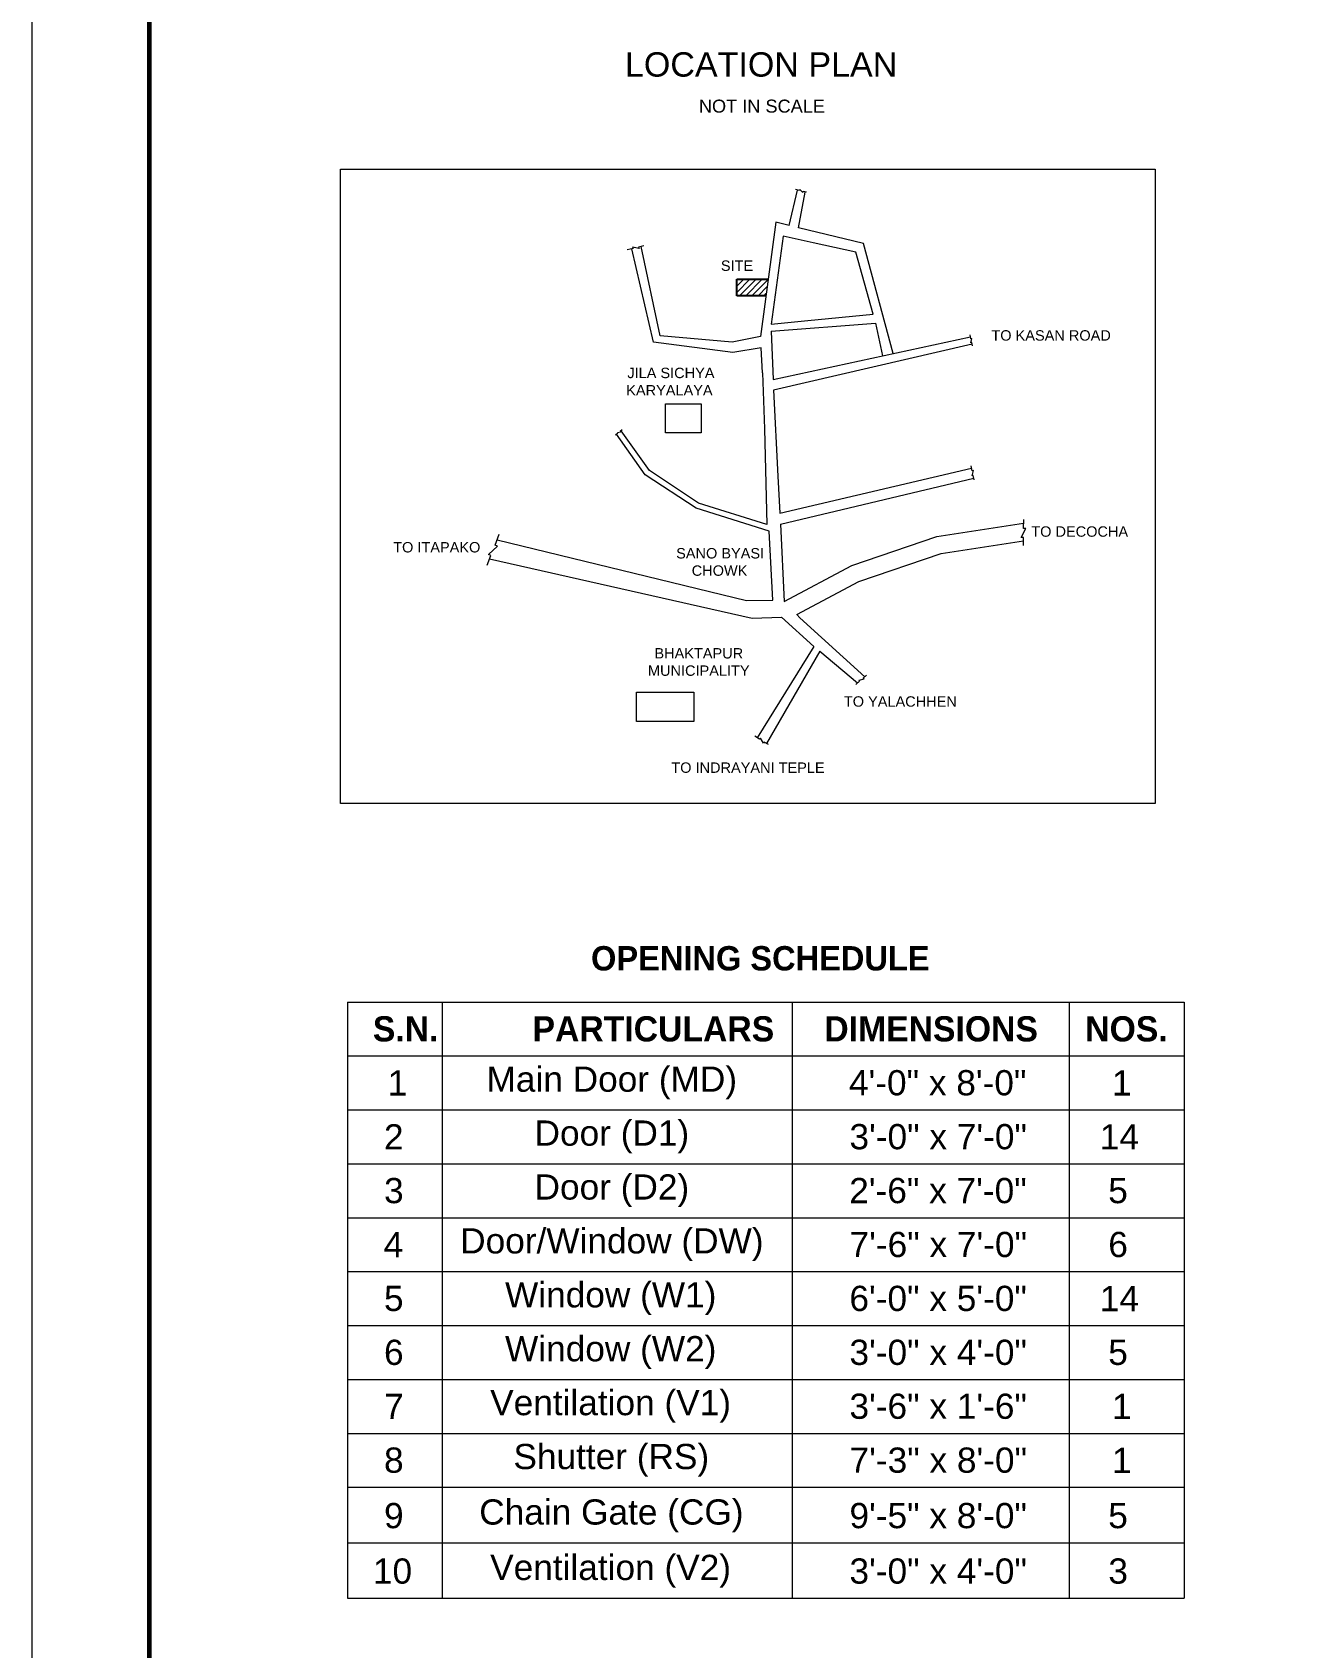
# Model space of a CAD drawing. Header units: inches. Extents: x -12071822 to 12321209, y -1222525 to 1319227.
# Drawn here: x 115786 to 116348, y 45488 to 46204 of the extents above; entities that cross this region are included whole.
import ezdxf

# ---------------------------------------------------------------- set-up
doc = ezdxf.new("R2010")
doc.units = ezdxf.units.IN
doc.header["$MEASUREMENT"] = 0
for name, color, linetype, lineweight in [('BORDER', 7, 'Continuous', 60), ('DIM', 6, 'Continuous', 9), ('TEXT', 255, 'Continuous', 35), ('Window', 3, 'Continuous', 0), ('Windows', 151, 'Continuous', 15)]:
    doc.layers.add(name, color=color, linetype=linetype, lineweight=lineweight)
doc.styles.get("Standard").update_dxf_attribs({"font": 'arial.ttf'})

msp = doc.modelspace()

# ---------------------------------------------------------------- hatches: boundary and pattern name
at = {"layer": 'Windows', "transparency": 33554687}
h = msp.add_hatch(dxfattribs=at)
h.set_pattern_fill('ANSI31', color=256, scale=15.36)
h.set_pattern_definition([(45, (-12539.7573, 27868.362), (-1.35764502, 1.35764502), [])])
h.paths.add_polyline_path([(116112.14, 46094.94), (116098.27, 46094.94), (116098.27, 46087.64), (116111.17, 46087.64)])

# ---------------------------------------------------------------- linework, layer by layer
at = {"layer": 'BORDER'}
msp.add_lwpolyline([(118900.84, 46867.84), (118900.84, 44776.99), (115838.01, 44776.99), (115838.01, 46867.84)], close=True, dxfattribs=at)
at = {"layer": 'DIM'}
for p, q in [((115925.73, 45774.55), (116296.59, 45774.55)), ((115925.73, 45774.55), (115925.73, 45726.76)), ((115967.73, 45774.55), (115967.73, 45726.76)), ((116122.74, 45774.55), (116122.74, 45726.76)), ((116245.62, 45774.55), (116245.62, 45726.76)), ((116296.59, 45774.55), (116296.59, 45726.76)), ((115925.73, 45750.66), (116296.59, 45750.66)), ((115925.73, 45726.76), (115925.73, 45510.32)), ((115925.73, 45726.76), (116296.59, 45726.76)), ((115967.73, 45726.76), (115967.73, 45510.32)), ((116122.74, 45726.76), (116122.74, 45510.32)), ((116245.62, 45726.76), (116245.62, 45510.32)), ((116296.59, 45726.76), (116296.59, 45510.32)), ((115925.73, 45702.86), (116296.59, 45702.86)), ((115925.73, 45678.97), (116296.59, 45678.97)), ((115925.73, 45655.07), (116296.59, 45655.07)), ((115925.73, 45631.17), (116296.59, 45631.17)), ((115925.73, 45607.27), (116296.59, 45607.27)), ((115925.73, 45583.38), (116296.59, 45583.38)), ((115925.73, 45559.48), (116296.59, 45559.48)), ((115925.73, 45534.9), (116296.59, 45534.9)), ((115925.73, 45510.32), (116296.59, 45510.32))]:
    msp.add_line(p, q, dxfattribs=at)
at = {"layer": 'Window'}
msp.add_lwpolyline([(118952.84, 46919.84), (118952.84, 44724.99), (115786.01, 44724.99), (115786.01, 46919.84)], close=True, dxfattribs=at)
at = {"layer": 'Windows'}
for p, q in [((116121.45, 46118.78), (116125.17, 46134.49)), ((116126.02, 46134.27), (116124.32, 46134.71)), ((116125.6, 46117.78), (116128.6, 46133.6)), ((116126.12, 46134.68), (116126.02, 46134.27)), ((116127.54, 46133.44), (116126.12, 46134.68)), ((116127.64, 46133.85), (116127.54, 46133.44)), ((116129.15, 46133.46), (116127.64, 46133.85)), ((116052.24, 46108.54), (116049.62, 46107.92)), ((116052.09, 46109.16), (116052.24, 46108.54)), ((116054.9, 46108.5), (116052.09, 46109.16)), ((116057.06, 46109.68), (116054.75, 46109.13)), ((116054.75, 46109.13), (116054.9, 46108.5)), ((116202, 46068.51), (116201.61, 46070.23)), ((116201.97, 46066.78), (116202.41, 46068.61)), ((116202.41, 46068.61), (116202, 46068.51)), ((116202.38, 46066.87), (116201.97, 46066.78)), ((116202.72, 46065.36), (116202.38, 46066.87)), ((116045.52, 46026.66), (116044.45, 46025.86)), ((116046.73, 46027.18), (116045.33, 46026.92)), ((116045.33, 46026.92), (116045.52, 46026.66)), ((116047.48, 46028.14), (116046.54, 46027.43)), ((116046.54, 46027.43), (116046.73, 46027.18)), ((116117.29, 45991.2), (116202.31, 46011.26)), ((116202.58, 46010.05), (116202.08, 46012.27)), ((116117.54, 45986.44), (116203.35, 46006.69)), ((116202.54, 46007.81), (116203.11, 46010.17)), ((116203.07, 46007.93), (116202.54, 46007.81)), ((116203.11, 46010.17), (116202.58, 46010.05)), ((116203.51, 46005.98), (116203.07, 46007.93)), ((116224.33, 45980.5), (116226.33, 45984.4)), ((116225.35, 45984.41), (116225.39, 45988.51)), ((116226.33, 45984.4), (116225.35, 45984.41)), ((115988.14, 45972.92), (115992.24, 45976.62)), ((115991.1, 45977.07), (115992.99, 45981.87)), ((115992.24, 45976.62), (115991.1, 45977.07)), ((116225.31, 45980.49), (116224.33, 45980.5)), ((116225.27, 45976.88), (116225.31, 45980.49)), ((115987.61, 45968.23), (115989.29, 45972.47)), ((115989.29, 45972.47), (115988.14, 45972.92)), ((116126.19, 45944.86), (116154.99, 45918.73)), ((116135.11, 45930.04), (116111.36, 45889.22)), ((116135.11, 45930.04), (116151.81, 45916.01)), ((116155.73, 45919.37), (116154.25, 45918.1)), ((116154.25, 45918.1), (116154.59, 45917.7)), ((116152.64, 45916.72), (116150.97, 45915.28)), ((116154.59, 45917.7), (116152.3, 45917.12)), ((116152.3, 45917.12), (116152.64, 45916.72)), ((116108.36, 45891.07), (116106.22, 45892.39)), ((116108.68, 45891.58), (116108.36, 45891.07)), ((116110.1, 45889.29), (116108.68, 45891.58)), ((116110.41, 45889.8), (116110.1, 45889.29)), ((116112.31, 45888.64), (116110.41, 45889.8))]:
    msp.add_line(p, q, dxfattribs=at)
at = {"layer": 'Windows', "lineweight": -2}
for p, q in [((116098.27, 46087.64), (116098.27, 46094.94)), ((116098.27, 46094.94), (116112.14, 46094.94)), ((116111.17, 46087.64), (116098.27, 46087.64))]:
    msp.add_line(p, q, dxfattribs=at)
at = {"layer": 'Windows'}
for points in [[(115922.59, 46143.68), (116283.61, 46143.68), (116283.61, 45862.49), (115922.59, 45862.49)], [(116066.64, 46039.74), (116082.5, 46039.74), (116082.5, 46026.8), (116066.64, 46026.8)], [(116053.79, 45911.98), (116079.14, 45911.98), (116079.14, 45898.9), (116053.79, 45898.9)]]:
    msp.add_lwpolyline(points, close=True, dxfattribs=at)
for points in [[(116121.45, 46118.78), (116115.52, 46120.22), (116108.74, 46069.5), (116096.23, 46066.98), (116064.35, 46069.87), (116055.91, 46109.4)], [(116118.79, 46114.07), (116113.49, 46075.05), (116129.7, 46076.65)], [(116132.09, 46111.13), (116118.79, 46114.07)], [(116167.6, 46062.05), (116154.37, 46110.81), (116125.6, 46117.78)], [(116109.64, 46053.38), (116109.02, 46064.59), (116096.55, 46062.45), (116061.31, 46067), (116051.75, 46108.42)], [(116129.7, 46076.65), (116158.74, 46079.52), (116151.05, 46106.96), (116132.09, 46111.13)], [(116113.42, 46071.92), (116159.7, 46075.4), (116162.82, 46061.01)], [(116113.42, 46071.92), (116114.39, 46050.51)], [(116114.39, 46050.51), (116201.78, 46069.47)], [(116202.55, 46066.12), (116114.5, 46045.79), (116116.45, 46007.71)], [(116109.64, 46053.38), (116110.54, 46028.61), (116111.52, 45986.28), (116081.29, 45995.74), (116059.5, 46010.13), (116047.01, 46027.79)], [(115992.05, 45979.47), (116102.56, 45952.53), (116114.21, 45952.68), (116112.66, 45983.27), (116080.19, 45993.42), (116057.7, 46008.27), (116044.99, 46026.26)], [(116116.45, 46007.71), (116117.29, 45991.2)], [(116117.54, 45986.44), (116119.3, 45952.09), (116149.18, 45968.05), (116186.93, 45980.88), (116225.38, 45986.82)], [(116126.19, 45944.86), (116124.92, 45946.33), (116152.26, 45960.94), (116188.76, 45973.34), (116225.29, 45978.99)], [(115988.69, 45970.95), (116105.07, 45944.73), (116118.1, 45945.18), (116132.35, 45932.08), (116107.29, 45891.73)]]:
    msp.add_lwpolyline(points, dxfattribs=at)

# ---------------------------------------------------------------- texts
at = {"layer": 'DIM', "char_height": 11.178, "attachment_point": 4}
for s, width, insert in [('\\pi2.42037;{\\fCentury Gothic|b1|i0|c0|p34;S.N.}', 31.8625, (115934.52, 45762.6)), ('\\pi28.58633;{\\fCentury Gothic|b1|i0|c0|p34;PARTICULARS}', 152.8734, (115979.12, 45762.6)), ('\\pi8.15993;{\\fCentury Gothic|b1|i0|c0|p34;DIMENSIONS}', 108.2667, (116128.87, 45762.6)), ('\\pi-1.45127;{\\fCentury Gothic|b1|i0|c0|p34;NOS.}', 31.8625, (116254.13, 45762.6)), ('\\pi21.77046;Main Door (MD)', 152.8734, (115965.56, 45738.71)), ('\\pi13.87254;1', 31.8625, (115929.64, 45738.71)), ('\\pi15.26197;4\'-0" x 8\'-0"', 108.2667, (116132.69, 45738.71)), ('\\pi13.87254;1', 31.8625, (116250.65, 45738.71)), ('\\pi12.22939;2', 31.8625, (115929.64, 45714.81)), ('\\pi43.04755;Door (D1)', 152.8734, (115965.56, 45714.81)), ('\\pi15.49072;3\'-0" x 7\'-0"', 108.2667, (116132.69, 45714.81)), ('\\pi8.47416;14', 31.8625, (116250.65, 45714.81)), ('\\pi12.27132;3', 31.8625, (115929.64, 45690.91)), ('\\pi43.04755;Door (D2)', 152.8734, (115965.56, 45690.91)), ('\\pi15.3916;2\'-6" x 7\'-0"', 108.2667, (116132.69, 45690.91)), ('\\pi12.22557;5', 31.8625, (116250.65, 45690.91)), ('\\pi10.0816;Door/Window (DW)', 152.8734, (115965.56, 45667.02)), ('\\pi12.06545;4', 31.8625, (115929.64, 45667.02)), ('\\pi15.53265;7\'-6" x 7\'-0"', 108.2667, (116132.69, 45667.02)), ('\\pi12.24082;6', 31.8625, (116250.65, 45667.02)), ('\\pi12.22557;5', 31.8625, (115929.64, 45643.12)), ('\\pi29.96334;Window (W1)', 152.8734, (115965.56, 45643.12)), ('\\pi15.45641;6\'-0" x 5\'-0"', 108.2667, (116132.69, 45643.12)), ('\\pi8.47416;14', 31.8625, (116250.65, 45643.12)), ('\\pi12.24082;6', 31.8625, (115929.64, 45619.22)), ('\\pi29.96334;Window (W2)', 152.8734, (115965.56, 45619.22)), ('\\pi15.49072;3\'-0" x 4\'-0"', 108.2667, (116132.69, 45619.22)), ('\\pi12.22557;5', 31.8625, (116250.65, 45619.22)), ('\\pi23.37168;Ventilation (V1)', 152.8734, (115965.56, 45595.33)), ('\\pi12.31326;7', 31.8625, (115929.64, 45595.33)), ('\\pi15.49072;3\'-6" x 1\'-6"', 108.2667, (116132.69, 45595.33)), ('\\pi13.87254;1', 31.8625, (116250.65, 45595.33)), ('\\pi12.24845;8', 31.8625, (115929.64, 45571.43)), ('\\pi33.68045;Shutter (RS)', 152.8734, (115965.56, 45571.43)), ('\\pi15.53265;7\'-3" x 8\'-0"', 108.2667, (116132.69, 45571.43)), ('\\pi13.87254;1', 31.8625, (116250.65, 45571.43)), ('\\pi18.52991;Chain Gate (CG)', 152.8734, (115965.56, 45546.85)), ('\\pi12.25607;9', 31.8625, (115929.64, 45546.85)), ('\\pi15.48691;9\'-5" x 8\'-0"', 108.2667, (116132.69, 45546.85)), ('\\pi12.22557;5', 31.8625, (116250.65, 45546.85)), ('10', 31.8625, (115936.97, 45522.27)), ('\\pi23.37168;Ventilation (V2)', 152.8734, (115965.56, 45522.27)), ('\\pi15.49072;3\'-0" x 4\'-0"', 108.2667, (116132.69, 45522.27)), ('\\pi12.27132;3', 31.8625, (116250.65, 45522.27))]:
    msp.add_mtext_dynamic_manual_height_columns(s, width=width, gutter_width=0.0531, heights=[15.93], dxfattribs=dict(at, insert=insert))
at = {"layer": 'TEXT', "attachment_point": 1}
for s, width, gutter_width, heights, insert, char_height in [('\\pi87.83618;LOCATION PLAN', 294.0598, 2.7, [45.45], (115960.83, 46195.54), 10.8), ('\\pi90.20106;NOT IN SCALE', 235.2478, 2.16, [36.36], (115991.24, 46174.55), 5.76), ('\\pi87.26258;SITE', 188.1983, 1.73, [29.09], (116003.93, 46103.25), 4.608), ('\\pi67.8766;TO KASAN ROAD', 188.1983, 1.73, [29.09], (116143.21, 46072.34), 4.608), ('\\pi73.88178; JILA SICHYA\\P\\pi75.18779;KARYALAYA', 188.1983, 1.73, [29.09], (115974.06, 46055.71), 4.608), ('\\pi72.71092;TO DECOCHA', 188.1983, 1.73, [29.09], (116156.06, 45985.41), 4.608), ('\\pi75.00391;TO ITAPAKO', 188.1983, 1.73, [29.09], (115870.95, 45978.44), 4.608), ('\\pi75.03535;SANO BYASI\\P\\pi81.92849;CHOWK', 188.1983, 1.73, [29.09], (115996.33, 45975.77), 4.608), ('\\pi74.70216;BHAKTAPUR\\P\\pi71.82924;MUNICIPALITY', 188.1983, 1.73, [29.09], (115987.03, 45931.44), 4.608), ('\\pi69.39951;TO YALACHHEN', 188.1983, 1.73, [29.09], (116076.3, 45910.08), 4.608), ('\\pi60.36581;TO INDRAYANI TEPLE', 188.1983, 1.73, [29.09], (116008.86, 45880.76), 4.608), ('\\pi169.70413;{\\fCentury Gothic|b1|i0|c0|p34;OPENING SCHEDULE}', 482.3633, 0.077, [46.18], (115863.93, 45799.35), 10.8)]:
    msp.add_mtext_dynamic_manual_height_columns(s, width=width, gutter_width=gutter_width, heights=heights, dxfattribs=dict(at, insert=insert, char_height=char_height))

doc.saveas('drawing.dxf')
